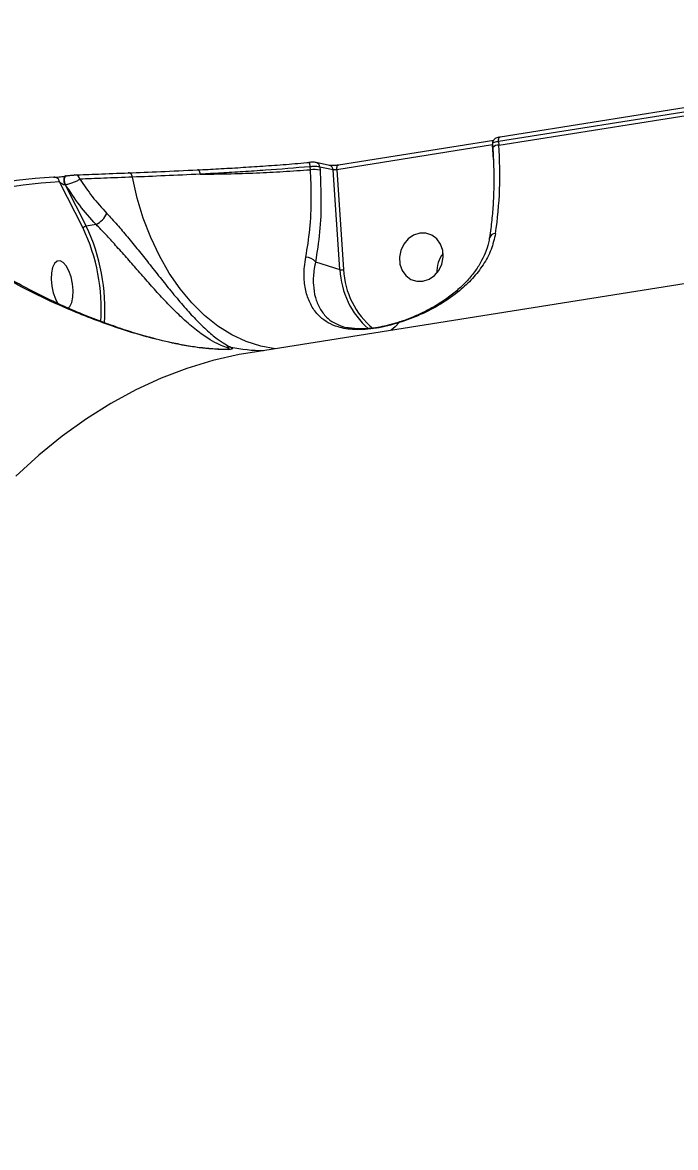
# Model space of a CAD drawing. Header units: millimetres. Extents: x -7151 to 6134, y -5040 to 5562.
# Drawn here: x -3081.4 to -2961.4, y 356.7 to 563.4 of the extents above; entities that cross this region are included whole.
import ezdxf

# ---------------------------------------------------------------- set-up
doc = ezdxf.new("R2010")
doc.units = ezdxf.units.MM
for name, color, linetype in [('DIKOM_ОБЪЕКТ', 7, 'Continuous'), ('DIKOM_РАЗМЕР_ЗОНА', 7, 'Continuous'), ('DIKOM_РАЗМЕР_ОБЪЕКТА', 7, 'Continuous')]:
    doc.layers.add(name, color=color, linetype=linetype)
doc.styles.add('style1', font='arial.ttf', dxfattribs={"width": 0.8})
doc.dimstyles.new('1-50', dxfattribs={"dimtxt": 300, "dimasz": 200, "dimexe": 100, "dimexo": 0, "dimgap": 100, "dimtad": 1, "dimtxsty": 'style1', "dimcen": 200, "dimclrd": 7, "dimclre": 7, "dimclrt": 7, "dimadec": 1, "dimazin": 2, "dimtfac": 1, "dimtmove": 0, "dimatfit": 2, "dimfxl": 0, "dimlwd": 25, "dimlwe": 18, "dimarcsym": 0})

# ---------------------------------------------------------------- blocks, each defined once
blk = doc.blocks.new('*D1')
at = {"layer": 'Defpoints', "color": 0, "transparency": 16777216}
for p in [(-2392.45, 3674.75), (-6010.84, -1738.88), (-3202.89, -1738.88)]:
    blk.add_point(p, dxfattribs=at)
at = {"layer": 'DIKOM_РАЗМЕР_ОБЪЕКТА', "color": 7, "lineweight": 18, "transparency": 16777216}
for p, q in [((-2392.45, 3674.75), (-6110.84, 3674.75)), ((-3202.89, -1738.88), (-6110.84, -1738.88))]:
    blk.add_line(p, q, dxfattribs=at)
at = {"layer": 'DIKOM_РАЗМЕР_ОБЪЕКТА', "color": 7, "lineweight": 25, "transparency": 16777216}
blk.add_line((-6010.84, 3474.75), (-6010.84, -1538.88), dxfattribs=at)
at = {"layer": 'DIKOM_РАЗМЕР_ОБЪЕКТА', "color": 7, "transparency": 16777216}
for points in [[(-6044.18, 3474.75), (-5977.51, 3474.75), (-6010.84, 3674.75)], [(-6044.18, -1538.88), (-5977.51, -1538.88), (-6010.84, -1738.88)]]:
    blk.add_solid(points, dxfattribs=at)
at = {"layer": 'DIKOM_РАЗМЕР_ОБЪЕКТА', "color": 7, "transparency": 16777216, "insert": (-6264.01, 967.94), "char_height": 300, "attachment_point": 5, "rotation": 90, "style": 'style1'}
blk.add_mtext('5400', dxfattribs=at)
blk = doc.blocks.new('*D2')
at = {"layer": 'Defpoints', "color": 0, "transparency": 16777216}
for p in [(-3409.24, 5551.13), (-6701.17, -3742.74), (-3065.41, -3742.74)]:
    blk.add_point(p, dxfattribs=at)
at = {"layer": 'DIKOM_РАЗМЕР_ЗОНА', "color": 7, "lineweight": 18, "transparency": 16777216}
for p, q in [((-3409.24, 5551.13), (-6801.17, 5551.13)), ((-3065.41, -3742.74), (-6801.17, -3742.74))]:
    blk.add_line(p, q, dxfattribs=at)
at = {"layer": 'DIKOM_РАЗМЕР_ЗОНА', "color": 7, "lineweight": 25, "transparency": 16777216}
blk.add_line((-6701.17, 5351.13), (-6701.17, -3542.74), dxfattribs=at)
at = {"layer": 'DIKOM_РАЗМЕР_ЗОНА', "color": 7, "transparency": 16777216}
for points in [[(-6734.5, 5351.13), (-6667.84, 5351.13), (-6701.17, 5551.13)], [(-6734.5, -3542.74), (-6667.84, -3542.74), (-6701.17, -3742.74)]]:
    blk.add_solid(points, dxfattribs=at)
at = {"layer": 'DIKOM_РАЗМЕР_ЗОНА', "color": 7, "transparency": 16777216, "insert": (-6954.45, 885.88), "char_height": 300, "attachment_point": 5, "rotation": 90, "style": 'style1'}
blk.add_mtext('9300', dxfattribs=at)

msp = doc.modelspace()

# ---------------------------------------------------------------- linework, layer by layer
at = {"layer": 'DIKOM_ОБЪЕКТ', "color": 7, "linetype": 'Continuous', "lineweight": 15}
for p, q in [((-2919.495, 554.198), (-2993.641, 542.404)), ((-2919.783, 553.352), (-2993.929, 541.558)), ((-2993.886, 540.912), (-2919.739, 552.705)), ((-2746.249, 549.422), (-3039.586, 502.766)), ((-2994.77, 541.788), (-3023.356, 537.241)), ((-2995.057, 540.942), (-3023.643, 536.395)), ((-2995.022, 540.948), (-2995.057, 540.942)), ((-2994.878, 538.258), (-2995.057, 540.942)), ((-2995.037, 541.165), (-2994.992, 540.496)), ((-2993.929, 541.558), (-2993.886, 540.912)), ((-3028.652, 537.744), (-3028.654, 537.733)), ((-3024.973, 537.172), (-3027.48, 537.725)), ((-3028.522, 536.398), (-3028.558, 536.938)), ((-3026.788, 536.887), (-3026.749, 536.301)), ((-3023.087, 518.026), (-3024.309, 536.341)), ((-3023.643, 536.395), (-3022.418, 518.026)), ((-3070.307, 525.637), (-3074.642, 534.151)), ((-3073.51, 533.617), (-3073.595, 533.603)), ((-3073.595, 533.603), (-3069.74, 526.033)), ((-3073.427, 535.255), (-3073.511, 535.242)), ((-3073.427, 535.255), (-3073.404, 535.257)), ((-3067.914, 526.324), (-3069.74, 526.033)), ((-3027.578, 519.454), (-3023.087, 518.026)), ((-3053.332, 504.423), (-3054.601, 504.714))]:
    msp.add_line(p, q, dxfattribs=at)
at = {"layer": 'DIKOM_ОБЪЕКТ', "color": 7, "linetype": 'Continuous', "lineweight": 15, "flags": 128}
for points in [[(-2993.929, 541.558), (-2993.933, 541.742), (-2993.921, 541.914), (-2993.894, 542.067), (-2993.851, 542.197), (-2993.794, 542.299), (-2993.727, 542.368), (-2993.65, 542.403), (-2993.641, 542.404)], [(-3061.224, 535.027), (-3061.265, 535.206), (-3061.329, 535.372), (-3061.412, 535.518), (-3061.512, 535.639), (-3061.625, 535.732), (-3061.748, 535.792), (-3061.875, 535.819), (-3062.002, 535.81)], [(-3048.758, 535.572), (-3048.789, 535.753), (-3048.833, 535.921), (-3048.89, 536.068), (-3048.957, 536.191), (-3049.032, 536.284), (-3049.111, 536.345), (-3049.192, 536.371), (-3049.273, 536.361)], [(-3023.643, 536.395), (-3023.648, 536.579), (-3023.636, 536.752), (-3023.608, 536.906), (-3023.564, 537.036), (-3023.508, 537.137), (-3023.439, 537.206), (-3023.363, 537.24), (-3023.356, 537.241)], [(-3073.595, 533.603), (-3073.691, 533.838), (-3073.761, 534.107), (-3073.798, 534.387), (-3073.8, 534.657), (-3073.766, 534.895), (-3073.699, 535.08), (-3073.604, 535.2), (-3073.511, 535.242)], [(-3073.51, 533.617), (-3073.607, 533.852), (-3073.677, 534.12), (-3073.714, 534.401), (-3073.716, 534.671), (-3073.681, 534.908), (-3073.614, 535.094), (-3073.519, 535.213), (-3073.427, 535.255)], [(-3034.999, 503.495), (-3037.63, 503.957), (-3040.328, 504.817), (-3042.971, 506.058), (-3045.533, 507.666), (-3047.988, 509.626), (-3050.313, 511.919), (-3052.485, 514.521), (-3054.482, 517.408), (-3056.284, 520.551), (-3057.874, 523.918), (-3059.236, 527.477), (-3060.356, 531.192), (-3061.224, 535.027)], [(-3007.83, 515.891), (-3006.709, 516.25), (-3005.703, 516.937), (-3004.893, 517.896), (-3004.345, 519.05), (-3004.103, 520.305), (-3004.187, 521.56), (-3004.59, 522.713), (-3005.279, 523.67), (-3006.198, 524.354), (-3007.274, 524.71), (-3008.419, 524.708), (-3009.539, 524.35), (-3010.545, 523.663), (-3011.355, 522.704), (-3011.903, 521.55), (-3012.145, 520.294), (-3012.061, 519.039), (-3011.659, 517.887), (-3010.97, 516.929), (-3010.05, 516.245), (-3008.974, 515.889), (-3007.83, 515.891)], [(-3073.405, 518.725), (-3073.965, 519.359), (-3074.54, 519.659), (-3075.083, 519.599), (-3075.551, 519.185), (-3075.905, 518.45), (-3076.118, 517.454), (-3076.17, 516.277), (-3076.06, 515.015), (-3075.794, 513.77), (-3075.396, 512.643), (-3074.918, 511.757)], [(-3073.071, 510.936), (-3072.751, 511.265), (-3072.396, 511.999), (-3072.184, 512.996), (-3072.131, 514.172), (-3072.242, 515.434), (-3072.507, 516.68), (-3072.906, 517.807), (-3073.405, 518.725)], [(-3012.205, 508.283), (-3012.93, 507.525), (-3013.653, 506.89)], [(-3039.586, 502.766), (-3041.61, 502.413), (-3046.463, 501.312), (-3051.253, 499.862), (-3055.977, 498.064), (-3060.63, 495.919), (-3065.208, 493.429), (-3069.706, 490.597), (-3074.12, 487.425), (-3078.446, 483.917), (-3082.68, 480.075)], [(-3053.329, 504.439), (-3053.32, 504.437), (-3053.3, 504.43)], [(-3053.3, 504.43), (-3053.287, 504.422), (-3053.257, 504.393)]]:
    msp.add_lwpolyline(points, dxfattribs=at)
at = {"layer": 'DIKOM_ОБЪЕКТ', "color": 7, "linetype": 'Continuous', "lineweight": 15}
for centre, radius, start, end in [((-2993.82, 541.106), 1.248, 154.15029, 187.58575), ((-2993.968, 539.449), 1.465, 86.8013, 134.38385), ((-3067.115, 535.457), 73.432, 351.55043, 4.26046), ((-3035.315, 536.558), 6.768, 3.21298, 10.08521), ((-3027.684, 536.852), 0.897, 2.28826, 76.58336), ((-3027.945, 530.659), 5.768, 78.03285, 95.73619), ((-3044.988, 448.418), 90.322, 76.76471, 78.3751), ((-3025.2, 536.31), 0.891, 1.97231, 75.27714), ((-3072.231, 457.737), 77.338, 92.55007, 113.06867), ((-3071.219, 457.144), 77.083, 92.54476, 112.46085), ((-3075.571, 534.071), 0.932, 4.88427, 96.21266), ((-3071.787, 534.53), 0.901, 7.63402, 95.7933), ((-3069.788, 530.103), 4.218, 296.37581, 335.70395), ((-3069.638, 525.284), 0.756, 97.71642, 152.20777), ((-3101.371, 510.836), 34.41, 356.0722, 25.47551), ((-3101.769, 510.772), 35.479, 355.94796, 25.4766), ((-2994.498, 523.506), 1.161, 89.11751, 160.99994), ((-3029.564, 517.725), 2.633, 41.05234, 85.20801), ((-3000.233, 517.791), 5.03, 140.39621, 184.32689), ((-3007.673, 518.745), 15.43, 182.67094, 228.52551), ((-3022.753, 519.835), 1.84, 259.55722, 280.50915), ((-3007.532, 518.706), 14.901, 182.61406, 230.54102), ((-3012.368, 508.247), 0.168, 12.45868, 45.08659), ((-3043.388, 501.875), 1.903, 82.94875, 106.76488), ((-3036.862, 536.004), 32.848, 258.95581, 269.53627)]:
    msp.add_arc(centre, radius, start, end, dxfattribs=at)
for points, knots in [([(-2993.752, 542.38), (-2993.849, 542.363), (-2994.106, 542.317), (-2994.378, 542.224), (-2994.683, 542.032), (-2994.896, 541.787), (-2995.034, 541.484), (-2995.028, 541.265), (-2995.025, 541.167)], [0, 0, 0, 0, 0.151406, 0.4014, 0.5455925, 0.695399, 0.8628189, 1, 1, 1, 1]), ([(-2994.992, 540.496), (-2994.955, 539.885), (-2994.848, 538.112), (-2994.775, 535.222), (-2994.821, 531.875), (-2995.009, 528.65), (-2995.28, 525.993), (-2995.511, 524.451), (-2995.595, 523.886)], [0, 0, 0, 0, 0.1031338, 0.2994369, 0.4955838, 0.6914513, 0.8869516, 1, 1, 1, 1]), ([(-2993.929, 541.558), (-2994.056, 541.536), (-2994.378, 541.48), (-2994.767, 541.372), (-2995.018, 541.257), (-2995.014, 541.192), (-2995.012, 541.166)], [0, 0, 0, 0, 0.1970691, 0.4976371, 0.7984077, 1, 1, 1, 1]), ([(-3049.273, 536.361), (-3047.986, 536.427), (-3045.412, 536.559), (-3041.389, 536.793), (-3037.244, 537.062), (-3032.988, 537.37), (-3030.099, 537.612), (-3028.654, 537.733)], [0, 0, 0, 0, 0.1978307, 0.3955094, 0.5931734, 0.7965942, 1, 1, 1, 1]), ([(-3027.477, 537.72), (-3027.505, 537.727), (-3027.667, 537.766), (-3027.957, 537.774), (-3028.402, 537.767), (-3028.695, 537.739), (-3028.815, 537.728)], [0, 0, 0, 0, 0.07218355, 0.41244787, 0.75932923, 1, 1, 1, 1]), ([(-3071.878, 535.427), (-3070.497, 535.482), (-3067.701, 535.594), (-3063.917, 535.737), (-3062.002, 535.81)], [0, 0, 0, 0, 0.4938698, 1, 1, 1, 1]), ([(-3062.002, 535.81), (-3060.069, 535.885), (-3056.156, 536.036), (-3051.585, 536.252), (-3049.273, 536.361)], [0, 0, 0, 0, 0.4941602, 1, 1, 1, 1]), ([(-3048.758, 535.572), (-3050.97, 535.467), (-3055.448, 535.253), (-3059.284, 535.103), (-3061.224, 535.027)], [0, 0, 0, 0, 0.49416, 1, 1, 1, 1]), ([(-3028.558, 536.938), (-3031.309, 536.712), (-3035.476, 536.37), (-3040.919, 536.014), (-3044.939, 535.774), (-3047.497, 535.639), (-3048.758, 535.572)], [0, 0, 0, 0, 0.3951686, 0.5986609, 0.8021648, 1, 1, 1, 1]), ([(-3048.758, 535.572), (-3047.088, 535.587), (-3043.73, 535.616), (-3038.6, 535.792), (-3033.511, 536.044), (-3030.19, 536.279), (-3028.522, 536.398)], [0, 0, 0, 0, 0.25984604, 0.52282882, 0.76022819, 1, 1, 1, 1]), ([(-3029.344, 520.349), (-3029.072, 522.012), (-3028.521, 525.387), (-3028.312, 530.419), (-3028.386, 534.154), (-3028.493, 535.925), (-3028.522, 536.398)], [0, 0, 0, 0, 0.3414996, 0.692997, 0.918012, 1, 1, 1, 1]), ([(-3026.788, 536.887), (-3026.816, 536.894), (-3026.949, 536.926), (-3027.293, 536.964), (-3027.885, 536.977), (-3028.333, 536.951), (-3028.558, 536.938)], [0, 0, 0, 0, 0.0819404, 0.3880572, 0.6938171, 1, 1, 1, 1]), ([(-3026.749, 536.301), (-3026.664, 534.452), (-3026.483, 530.547), (-3026.734, 524.803), (-3027.294, 521.254), (-3027.578, 519.454)], [0, 0, 0, 0, 0.3069727, 0.6484677, 1, 1, 1, 1]), ([(-3023.359, 537.242), (-3023.375, 537.239), (-3023.502, 537.216), (-3023.811, 537.181), (-3024.245, 537.149), (-3024.624, 537.144), (-3024.857, 537.156), (-3024.963, 537.17), (-3024.967, 537.171), (-3024.969, 537.171)], [0, 0, 0, 0, 0.0290325, 0.2287026, 0.4448177, 0.6629283, 0.8241216, 0.9368822, 1, 1, 1, 1]), ([(-3023.643, 536.395), (-3023.696, 536.387), (-3023.802, 536.372), (-3023.973, 536.354), (-3024.13, 536.342), (-3024.245, 536.338), (-3024.291, 536.34), (-3024.309, 536.341)], [0, 0, 0, 0, 0.2140492, 0.4284322, 0.6429027, 0.8579924, 1, 1, 1, 1]), ([(-3075.672, 534.998), (-3075.544, 535.006), (-3075.301, 535.02), (-3074.775, 535.073), (-3074.262, 535.133), (-3073.827, 535.192), (-3073.591, 535.228), (-3073.489, 535.244)], [0, 0, 0, 0, 0.2791751, 0.5294434, 0.7216752, 0.8794425, 1, 1, 1, 1]), ([(-3073.595, 533.603), (-3073.616, 533.601), (-3073.652, 533.598), (-3073.732, 533.604), (-3073.806, 533.62), (-3073.944, 533.664), (-3074.145, 533.759), (-3074.407, 533.93), (-3074.559, 534.073), (-3074.642, 534.151)], [0, 0, 0, 0, 0.04464, 0.0742157, 0.1536115, 0.1940688, 0.3788988, 0.6613087, 1, 1, 1, 1]), ([(-3070.894, 534.65), (-3071.023, 534.561), (-3071.281, 534.383), (-3071.91, 534.092), (-3072.613, 533.838), (-3073.167, 533.687), (-3073.443, 533.63), (-3073.51, 533.617)], [0, 0, 0, 0, 0.24161299, 0.48339116, 0.7163723, 0.93065577, 1, 1, 1, 1]), ([(-3067.914, 526.324), (-3068.957, 527.491), (-3071.056, 529.841), (-3072.689, 532.353), (-3073.51, 533.617)], [0, 0, 0, 0, 0.4968449, 1, 1, 1, 1]), ([(-3073.404, 535.257), (-3073.347, 535.266), (-3073.197, 535.289), (-3072.908, 535.329), (-3072.538, 535.373), (-3072.158, 535.411), (-3071.972, 535.421), (-3071.878, 535.427)], [0, 0, 0, 0, 0.1010201, 0.2612324, 0.4606842, 0.7265258, 1, 1, 1, 1]), ([(-3061.224, 535.027), (-3063.055, 534.957), (-3066.764, 534.816), (-3069.506, 534.706), (-3070.894, 534.65)], [0, 0, 0, 0, 0.493801, 1, 1, 1, 1]), ([(-3070.894, 534.65), (-3070.164, 533.576), (-3068.697, 531.416), (-3066.864, 529.387), (-3065.943, 528.367)], [0, 0, 0, 0, 0.497425, 1, 1, 1, 1]), ([(-3056.693, 505.215), (-3057.635, 505.465), (-3059.76, 506.027), (-3063.035, 507.068), (-3066.66, 508.345), (-3070.484, 509.835), (-3074.4, 511.525), (-3078.317, 513.39), (-3082.178, 515.407), (-3085.998, 517.592), (-3089.769, 519.942), (-3093.397, 522.414), (-3096.76, 524.96), (-3099.223, 526.978), (-3100.464, 528.157), (-3100.789, 528.466)], [0, 0, 0, 0, 0.0488146, 0.1101355, 0.1770369, 0.2510965, 0.3312027, 0.4132085, 0.4985768, 0.5875255, 0.6805174, 0.7772339, 0.8726236, 0.9666403, 1, 1, 1, 1]), ([(-3053.257, 504.393), (-3054.879, 504.762), (-3058.122, 505.502), (-3062.772, 506.898), (-3067.278, 508.447), (-3072.385, 510.45), (-3077.925, 512.931), (-3083.785, 515.956), (-3089.251, 519.166), (-3093.453, 521.988), (-3097.339, 524.858), (-3099.409, 526.627), (-3100.774, 527.794)], [0, 0, 0, 0, 0.0776041, 0.1552652, 0.235468, 0.3156983, 0.4385178, 0.5613739, 0.6872836, 0.8131997, 0.8767635, 1, 1, 1, 1]), ([(-3065.943, 528.367), (-3065.313, 527.682), (-3064.051, 526.311), (-3062.109, 524.02), (-3060.164, 521.638), (-3058.156, 519.117), (-3056.138, 516.57), (-3054.031, 513.943), (-3051.935, 511.437), (-3049.766, 509.013), (-3047.633, 506.909), (-3045.77, 505.357), (-3044.187, 504.318), (-3043.498, 503.949), (-3043.154, 503.764)], [0, 0, 0, 0, 0.0676056, 0.13524353, 0.20568812, 0.27616412, 0.35556072, 0.43499432, 0.52675205, 0.61855006, 0.7258796, 0.83324699, 0.91667879, 1, 1, 1, 1]), ([(-3043.937, 503.698), (-3044.365, 503.865), (-3045.221, 504.201), (-3047.057, 505.164), (-3049.152, 506.605), (-3051.483, 508.553), (-3053.816, 510.805), (-3056.028, 513.129), (-3058.224, 515.566), (-3060.296, 517.925), (-3062.336, 520.261), (-3064.258, 522.431), (-3066.131, 524.491), (-3067.32, 525.713), (-3067.914, 526.324)], [0, 0, 0, 0, 0.08659428, 0.17331233, 0.28263646, 0.39192264, 0.48457291, 0.57717286, 0.65635813, 0.73549628, 0.80486503, 0.87419278, 0.93711205, 1, 1, 1, 1]), ([(-2995.625, 523.888), (-2995.641, 523.73), (-2995.723, 522.935), (-2996.187, 521.514), (-2997.006, 519.639), (-2998.16, 517.798), (-2999.614, 516.011), (-3001.363, 514.304), (-3003.391, 512.706), (-3005.559, 511.315), (-3007.73, 510.162), (-3009.752, 509.269), (-3011.25, 508.687), (-3012.071, 508.432), (-3012.253, 508.375)], [0, 0, 0, 0, 0.0224558, 0.112466, 0.2057567, 0.3027452, 0.4035618, 0.508067, 0.6155725, 0.7257996, 0.8200657, 0.9043564, 0.9788741, 1, 1, 1, 1]), ([(-2994.48, 524.667), (-2994.713, 523.666), (-2995.179, 521.664), (-2996.69, 518.884), (-2998.662, 516.358), (-3001.237, 513.931), (-3004.426, 511.696), (-3008.158, 509.721), (-3010.887, 508.751), (-3012.205, 508.283)], [0, 0, 0, 0, 0.131656, 0.2634866, 0.3951426, 0.5268809, 0.6882908, 0.8495285, 1, 1, 1, 1]), ([(-3012.205, 508.283), (-3012.897, 508.075), (-3014.282, 507.658), (-3016.395, 507.236), (-3018.461, 506.999), (-3020.925, 506.964), (-3023.258, 507.352), (-3025.291, 508.228), (-3026.915, 509.419), (-3028.251, 511.083), (-3029.213, 513.251), (-3029.688, 515.757), (-3029.701, 518.166), (-3029.442, 519.746), (-3029.344, 520.349)], [0, 0, 0, 0, 0.0610597, 0.1220513, 0.1836166, 0.2451927, 0.3548561, 0.4369239, 0.5190953, 0.6228189, 0.7265969, 0.8310904, 0.9355774, 1, 1, 1, 1]), ([(-3027.578, 519.454), (-3027.686, 518.896), (-3027.971, 517.43), (-3028.033, 515.201), (-3027.677, 512.888), (-3026.875, 510.886), (-3025.708, 509.361), (-3024.313, 508.253), (-3023.182, 507.817), (-3022.626, 507.603)], [0, 0, 0, 0, 0.1005731, 0.2640277, 0.4274897, 0.5893979, 0.7512103, 0.8777311, 1, 1, 1, 1]), ([(-3022.626, 507.603), (-3022.608, 507.595), (-3022.197, 507.413), (-3021.623, 507.371), (-3021.073, 507.331)], [0, 0, 0, 0, 0.0426878, 1, 1, 1, 1]), ([(-3012.255, 508.381), (-3012.678, 508.243), (-3013.69, 507.911), (-3015.281, 507.544), (-3017.003, 507.255), (-3018.631, 507.122), (-3020.079, 507.122), (-3020.875, 507.235), (-3021.234, 507.286)], [0, 0, 0, 0, 0.1341139, 0.3202975, 0.4924878, 0.6738947, 0.8527406, 1, 1, 1, 1]), ([(-3043.642, 503.372), (-3043.651, 503.371), (-3043.676, 503.368), (-3043.966, 503.352), (-3044.511, 503.352), (-3045.356, 503.378), (-3046.51, 503.447), (-3048.023, 503.579), (-3050.05, 503.835), (-3051.864, 504.114), (-3053.039, 504.39), (-3053.295, 504.45)], [0, 0, 0, 0, 0.0385333, 0.0998046, 0.175166, 0.2701688, 0.3830854, 0.517731, 0.6902908, 0.9326866, 1, 1, 1, 1]), ([(-3043.154, 503.764), (-3042.997, 503.67), (-3042.724, 503.506), (-3042.98, 503.371), (-3043.918, 503.319), (-3045.611, 503.365), (-3047.768, 503.531), (-3050.388, 503.844), (-3052.233, 504.197), (-3053.257, 504.393)], [0, 0, 0, 0, 0.1491105, 0.2596206, 0.3716406, 0.4987531, 0.6525295, 0.8069712, 1, 1, 1, 1]), ([(-3043.64, 503.371), (-3043.629, 503.373), (-3043.441, 503.397), (-3043.376, 503.483), (-3043.73, 503.618), (-3043.937, 503.698)], [0, 0, 0, 0, 0.0243999, 0.4310795, 1, 1, 1, 1])]:
    msp.add_open_spline(points, degree=3, knots=knots, dxfattribs=at)

# ---------------------------------------------------------------- dimensions: what is measured, and where the dimension line sits
at = {"layer": 'DIKOM_РАЗМЕР_ЗОНА'}
dim = msp.add_linear_dim(base=(-6701.172, -3742.74), p1=(-3409.242, 5551.127), p2=(-3065.405, -3742.74), angle=90, text='9300', dimstyle='1-50', dxfattribs=at)
dim.commit()
dim.dimension.update_dxf_attribs({"geometry": '*D2', "text_midpoint": (-6701.172, 885.879), "dimtype": 160})
at = {"layer": 'DIKOM_РАЗМЕР_ОБЪЕКТА'}
dim = msp.add_linear_dim(base=(-6010.843, -1738.877), p1=(-2392.449, 3674.75), p2=(-3202.885, -1738.877), angle=90, text='5400', dimstyle='1-50', dxfattribs=at)
dim.commit()
dim.dimension.update_dxf_attribs({"geometry": '*D1', "text_midpoint": (-6010.843, 967.936), "dimtype": 160})

doc.saveas('drawing.dxf')
